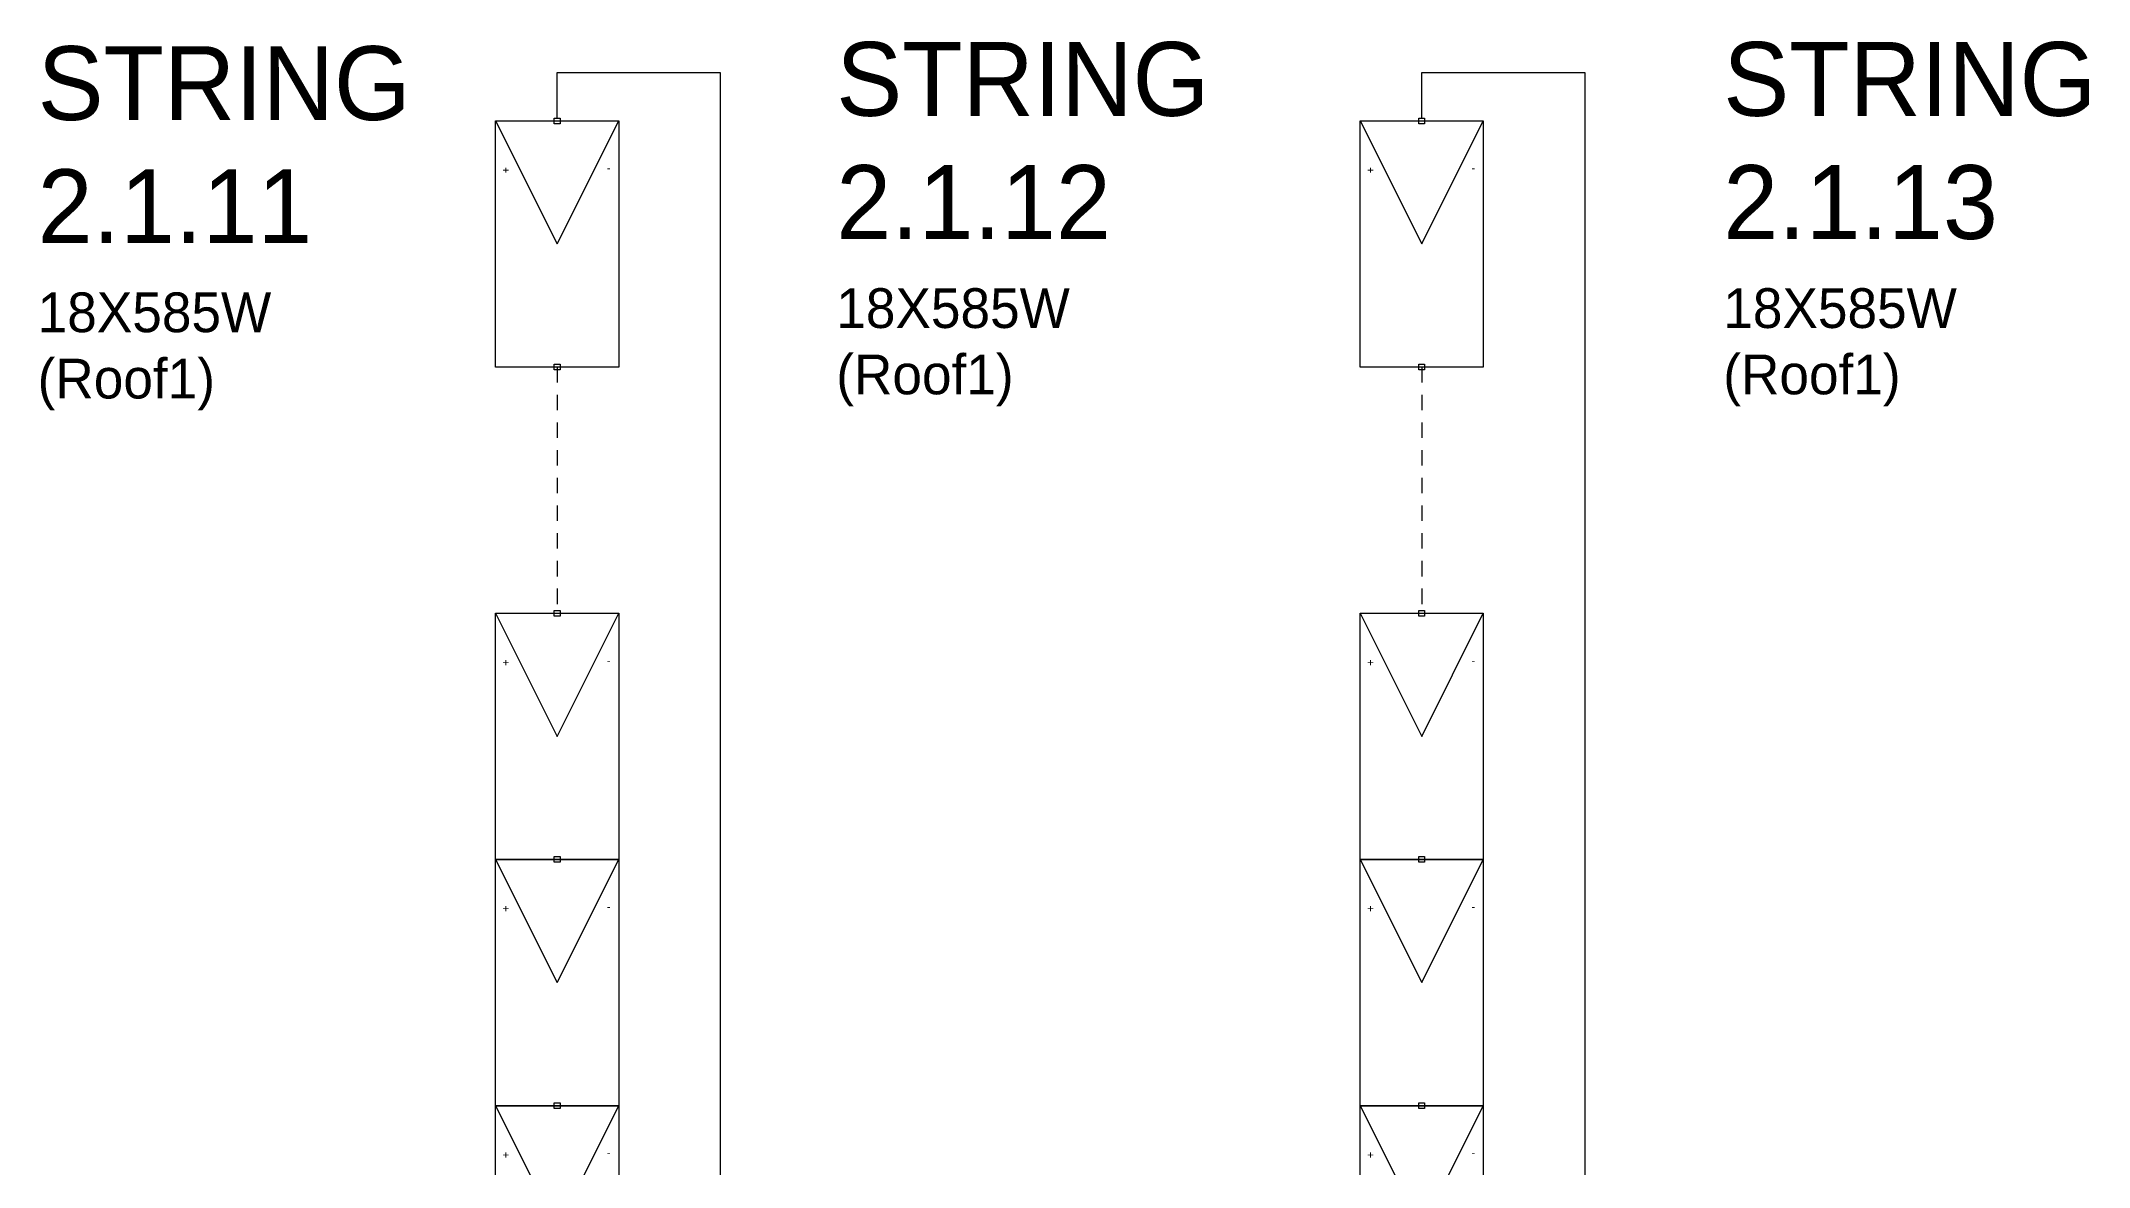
# Model space of a CAD drawing. Header units: inches. Extents: x 4 to 127, y -3 to 89.
# Drawn here: x 91.18 to 107.82, y 64.63 to 73.78 of the extents above; entities that cross this region are included whole.
import ezdxf

# ---------------------------------------------------------------- set-up
doc = ezdxf.new("R2010")
doc.units = ezdxf.units.IN
doc.header["$MEASUREMENT"] = 0
doc.linetypes.add('HIDDEN2', pattern=[0.1875, 0.125, -0.0625])
for name, color, linetype in [('GRY_20AWG', 9, 'Continuous'), ('SYMS', 7, 'Continuous'), ('WHT_12AWG', 7, 'Continuous')]:
    doc.layers.add(name, color=color, linetype=linetype)
doc.styles.add('WD', font='romans.shx')

# ---------------------------------------------------------------- blocks, each defined once
blk = doc.blocks.new('HT0_01')
for p, q in [((-0.0625, 0.0625), (0.0625, 0.0625)), ((-0.0625, -0.0625), (-0.0625, 0.0625)), ((0.0625, 0.0625), (0.0625, -0.0625)), ((0.0625, -0.0625), (-0.0625, -0.0625))]:
    blk.add_line(p, q)
at = {"style": 'WD', "flags": 1}
for tag, p in [('X4TERM01', (-0.0625, 0)), ('X2TERM01', (0, 0.0625)), ('X1TERM01', (0.0625, 0)), ('X8TERM01', (0, -0.0625))]:
    blk.add_attdef(tag, p, '', height=0.01, dxfattribs=at)
blk = doc.blocks.new('PVM')
at = {"color": 5}
for p, q in [((2, 1), (1, 0.5)), ((1, 0.5), (2, 0))]:
    blk.add_line(p, q, dxfattribs=at)
blk.add_lwpolyline([(0, 1), (2, 1), (2, 0), (0, 0)], close=True, dxfattribs=at)
at = {"layer": 'SYMS', "color": 5, "xscale": 0.3699338068975089, "yscale": 0.3699338068975089, "zscale": 0.3699338068975089}
for p in [(0, 0.5), (2, 0.5)]:
    blk.add_blockref('HT0_01', p, dxfattribs=at)
at = {"color": 5, "char_height": 0.065, "attachment_point": 1}
for s, insert, rotation in [('+', (1.625, 0.883), 180), ('-', (1.57, 0.067), 90)]:
    blk.add_mtext_dynamic_manual_height_columns(s, width=0.09892, gutter_width=0.325, heights=[0], dxfattribs=dict(at, insert=insert, rotation=rotation))

msp = doc.modelspace()

# ---------------------------------------------------------------- linework, layer by layer
at = {"color": 1, "linetype": 'HIDDEN2'}
for p, q in [((95.375, 71.131), (95.375, 69.131)), ((102.398, 71.131), (102.398, 69.131))]:
    msp.add_line(p, q, dxfattribs=at)
at = {"layer": 'GRY_20AWG', "color": 1}
for p, q in [((95.375, 73.155), (95.375, 73.525)), ((95.375, 73.525), (96.699, 73.525)), ((102.398, 73.155), (102.398, 73.525)), ((102.398, 73.525), (103.722, 73.525))]:
    msp.add_line(p, q, dxfattribs=at)
at = {"layer": 'WHT_12AWG', "color": 1}
for p, q in [((96.699, 73.525), (96.699, 25.727)), ((103.722, 73.525), (103.722, 25.727))]:
    msp.add_line(p, q, dxfattribs=at)

# ---------------------------------------------------------------- block references
at = {"layer": 'SYMS', "rotation": 90}
for p in [(95.875, 71.131), (102.898, 71.131), (95.875, 67.131), (102.898, 67.131), (95.875, 65.131), (102.898, 65.131), (95.875, 63.131), (102.898, 63.131)]:
    msp.add_blockref('PVM', p, dxfattribs=at)

# ---------------------------------------------------------------- texts
at = {"char_height": 0.6, "attachment_point": 1}
for s, width, insert in [('{\\C240;\\c2367469;STRING 2.1.11^J\\H0.53846x;\\C256;\\c0;18X585W^J(Roof1)}', 2.56287, (91.155, 73.738)), ('\\pxt7;{\\C240;\\c2367469;STRING 2.1.12^J\\H0.53846x;\\C256;\\c0;18X585W^J(Roof1)}', 2.41237, (97.642, 73.772)), ('{\\C240;\\c2367469;STRING 2.1.13^J\\H0.53846x;\\C256;\\c0;18X585W^J(Roof1)}', 2.33624, (104.847, 73.772))]:
    msp.add_mtext_dynamic_manual_height_columns(s, width=width, gutter_width=0.325, heights=[0], dxfattribs=dict(at, insert=insert))

doc.saveas('drawing.dxf')
